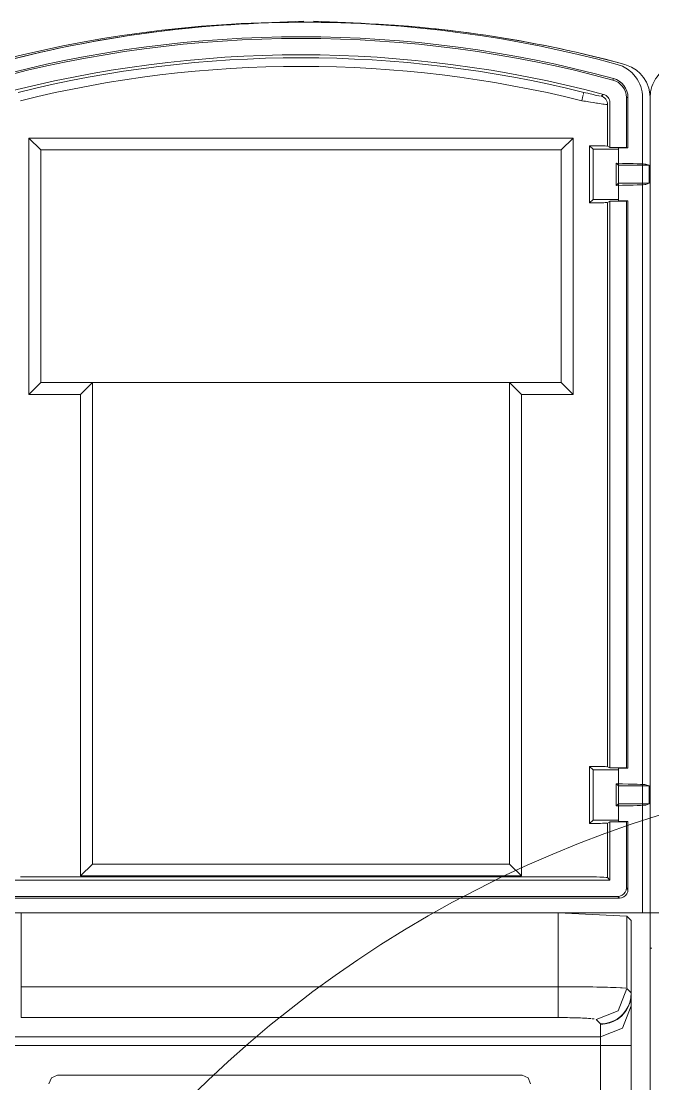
# Model space of a CAD drawing. Header units: millimetres. Extents: x -6000 to 26000, y -6000 to 26000.
# Drawn here: x 103.59 to 108.7, y -4536.34 to -4527.75 of the extents above; entities that cross this region are included whole.
import ezdxf

# ---------------------------------------------------------------- set-up
doc = ezdxf.new("R2010")
doc.units = ezdxf.units.MM
doc.header["$MEASUREMENT"] = 0
doc.layers.add('Чертеж и Рисунок_Ном._пера__7', color=7, linetype='Continuous', lineweight=15)

msp = doc.modelspace()

# ---------------------------------------------------------------- linework, layer by layer
at = {"layer": 'Чертеж и Рисунок_Ном._пера__7', "color": 7, "linetype": 'Continuous', "lineweight": 15}
for p, q in [((105.4905, -4527.7641), (105.8735, -4527.7473)), ((105.8735, -4527.7473), (105.8735, -4527.7549)), ((105.957, -4527.7473), (106.34, -4527.7641)), ((105.957, -4527.7549), (105.957, -4527.7473)), ((108.3798, -4528.2103), (108.3763, -4528.2232)), ((108.4844, -4528.3647), (108.4844, -4528.7677)), ((108.4844, -4528.3647), (108.4978, -4528.3647)), ((108.4978, -4528.3647), (108.4978, -4528.7704)), ((108.616, -4534.9602), (108.616, -4528.3644)), ((108.6764, -4528.3644), (108.6764, -4534.9602)), ((108.6764, -4528.3644), (108.6764, -4534.9602)), ((108.6764, -4534.9184), (108.6764, -4528.3647)), ((108.3325, -4528.7581), (108.3325, -4528.4211)), ((108.3517, -4528.7677), (108.3517, -4528.4063)), ((103.6555, -4528.6921), (108.0543, -4528.6921)), ((103.6555, -4528.6921), (103.7518, -4528.7884)), ((103.6555, -4530.768), (103.6555, -4528.6921)), ((107.9579, -4528.7884), (108.0543, -4528.6921)), ((108.0543, -4528.6921), (108.0543, -4530.768)), ((107.9579, -4528.7884), (103.7518, -4528.7884)), ((103.7518, -4528.7884), (103.7518, -4530.6716)), ((107.9579, -4530.6716), (107.9579, -4528.7884)), ((108.1877, -4529.2169), (108.1877, -4528.7548)), ((108.1877, -4528.7548), (108.2155, -4528.7826)), ((108.2155, -4528.7826), (108.4213, -4528.7826)), ((108.2155, -4529.189), (108.2155, -4528.7826)), ((108.3517, -4528.7677), (108.3325, -4528.7581)), ((108.4844, -4528.7677), (108.3517, -4528.7677)), ((108.4213, -4528.7704), (108.4213, -4528.7826)), ((108.4978, -4528.7704), (108.4213, -4528.7704)), ((108.4213, -4528.7826), (108.4213, -4529.189)), ((108.4978, -4528.7704), (108.4844, -4528.7677)), ((108.4033, -4528.8964), (108.4033, -4529.0752)), ((108.4033, -4528.8964), (108.42, -4528.9131)), ((108.6691, -4528.9131), (108.42, -4528.9131)), ((108.42, -4529.0585), (108.42, -4528.9131)), ((108.6691, -4528.9131), (108.6413, -4528.9039)), ((108.6691, -4528.9131), (108.6691, -4529.0585)), ((108.42, -4529.0585), (108.4033, -4529.0752)), ((108.42, -4529.0585), (108.6691, -4529.0585)), ((108.6413, -4529.0678), (108.6691, -4529.0585)), ((108.1877, -4529.2169), (108.2155, -4529.189)), ((108.2155, -4529.189), (108.4213, -4529.189)), ((108.3517, -4529.2039), (108.3325, -4529.2135)), ((108.3325, -4533.7796), (108.3325, -4529.2135)), ((108.4844, -4529.2039), (108.3517, -4529.2039)), ((108.3517, -4533.7892), (108.3517, -4529.2039)), ((108.4213, -4529.2013), (108.4213, -4529.189)), ((108.4978, -4529.2013), (108.4213, -4529.2013)), ((108.4978, -4529.2013), (108.4844, -4529.2039)), ((108.4844, -4533.7892), (108.4844, -4529.2039)), ((108.4978, -4529.2013), (108.4978, -4533.7919)), ((103.6555, -4530.768), (103.7518, -4530.6716)), ((103.7518, -4530.6716), (104.1691, -4530.6716)), ((104.0728, -4530.768), (104.1691, -4530.6716)), ((104.1691, -4530.6716), (104.1691, -4534.5664)), ((104.1691, -4530.6716), (107.5406, -4530.6716)), ((107.5406, -4530.6716), (107.9579, -4530.6716)), ((107.5406, -4530.6716), (107.637, -4530.768)), ((107.5406, -4534.5664), (107.5406, -4530.6716)), ((107.9579, -4530.6716), (108.0543, -4530.768)), ((104.0728, -4530.768), (103.6555, -4530.768)), ((104.0728, -4534.6628), (104.0728, -4530.768)), ((108.0543, -4530.768), (107.637, -4530.768)), ((107.637, -4530.768), (107.637, -4534.6628)), ((108.1877, -4533.7763), (108.2155, -4533.8041)), ((108.1877, -4534.2384), (108.1877, -4533.7763)), ((108.3517, -4533.7892), (108.3325, -4533.7796)), ((108.2155, -4534.2105), (108.2155, -4533.8041)), ((108.2155, -4533.8041), (108.4213, -4533.8041)), ((108.4844, -4533.7892), (108.3517, -4533.7892)), ((108.4213, -4533.7919), (108.4213, -4533.8041)), ((108.4978, -4533.7919), (108.4213, -4533.7919)), ((108.4213, -4534.2105), (108.4213, -4533.8041)), ((108.4978, -4533.7919), (108.4844, -4533.7892)), ((108.4033, -4533.9179), (108.4033, -4534.0967)), ((108.4033, -4533.9179), (108.42, -4533.9346)), ((108.42, -4533.9346), (108.42, -4534.08)), ((108.6691, -4533.9346), (108.42, -4533.9346)), ((108.6691, -4533.9346), (108.6413, -4533.9254)), ((108.6691, -4533.9346), (108.6691, -4534.08)), ((108.4033, -4534.0967), (108.42, -4534.08)), ((108.42, -4534.08), (108.6691, -4534.08)), ((108.6413, -4534.0893), (108.6691, -4534.08)), ((108.1877, -4534.2384), (108.2155, -4534.2105)), ((108.2155, -4534.2105), (108.4213, -4534.2105)), ((108.4213, -4534.2228), (108.4213, -4534.2105)), ((108.3517, -4534.2255), (108.3325, -4534.235)), ((108.3325, -4534.6767), (108.3325, -4534.235)), ((108.4844, -4534.2255), (108.3517, -4534.2255)), ((108.3517, -4534.6959), (108.3517, -4534.2255)), ((108.4978, -4534.2228), (108.4213, -4534.2228)), ((108.4978, -4534.2228), (108.4844, -4534.2255)), ((108.4844, -4534.7593), (108.4844, -4534.2255)), ((108.4978, -4534.2228), (108.4978, -4534.7726)), ((104.0728, -4534.6628), (104.1691, -4534.5664)), ((104.1691, -4534.5664), (107.5406, -4534.5664)), ((107.5406, -4534.5664), (107.637, -4534.6628)), ((103.358, -4534.6959), (108.3517, -4534.6959)), ((108.124, -4534.6696), (103.5858, -4534.6696)), ((107.637, -4534.6628), (104.0728, -4534.6628)), ((108.3325, -4534.6767), (108.3517, -4534.6959)), ((108.4978, -4534.7726), (108.4844, -4534.7593)), ((108.4285, -4534.8419), (103.2813, -4534.8419)), ((103.2947, -4534.8285), (108.4151, -4534.8285)), ((108.4285, -4534.8419), (108.4151, -4534.8285)), ((103.0938, -4534.9602), (108.616, -4534.9602)), ((103.7448, -4534.9602), (103.1892, -4534.9602)), ((107.9339, -4534.9602), (103.593, -4534.9602)), ((103.593, -4534.9602), (103.593, -4535.5591)), ((107.965, -4534.9602), (103.7448, -4534.9602)), ((103.7448, -4534.9602), (103.7477, -4534.9602)), ((103.7477, -4534.9602), (107.7792, -4534.9602)), ((107.9339, -4535.5591), (107.9339, -4534.9602)), ((107.965, -4534.9602), (108.1261, -4534.9602)), ((108.1261, -4534.9602), (108.6384, -4534.9602)), ((108.5246, -4535.0229), (108.4895, -4534.9878)), ((108.4895, -4535.5743), (108.4895, -4534.9878)), ((108.6384, -4534.9602), (108.6764, -4534.9602)), ((108.6764, -4534.9602), (108.6413, -4534.9602)), ((108.6764, -4534.9602), (114.1986, -4534.9602)), ((108.6764, -4534.9602), (108.6764, -4551.6584)), ((108.5246, -4535.0229), (108.5246, -4535.6093)), ((108.6764, -4535.2473), (108.6903, -4535.2473)), ((103.593, -4535.5591), (103.593, -4535.8091)), ((107.9339, -4535.5591), (103.593, -4535.5591)), ((107.9339, -4535.8091), (107.9339, -4535.5591)), ((108.5246, -4535.6093), (108.4895, -4535.5743)), ((108.5246, -4535.613), (108.5246, -4535.6093)), ((108.5246, -4535.613), (108.5246, -4535.7152)), ((108.5246, -4536.0347), (108.5246, -4535.7152)), ((107.9339, -4535.8091), (103.593, -4535.8091)), ((108.2745, -4535.8594), (108.2395, -4535.8243)), ((108.2742, -4535.8594), (108.2742, -4535.8638)), ((108.2742, -4535.8594), (108.2745, -4535.8594)), ((108.2742, -4535.8638), (108.2742, -4535.9653)), ((103.2527, -4535.9653), (108.2742, -4535.9653)), ((108.2742, -4536.0347), (108.2742, -4535.9653)), ((108.2742, -4536.0347), (103.2527, -4536.0347)), ((108.2742, -4536.0347), (108.5246, -4536.0347)), ((108.2742, -4536.0347), (108.2742, -4536.4715)), ((108.5246, -4536.0347), (108.5246, -4536.4846)), ((107.6413, -4536.2748), (103.8856, -4536.2748))]:
    msp.add_line(p, q, dxfattribs=at)
at = {"layer": 'Чертеж и Рисунок_Ном._пера__7', "color": 7, "linetype": 'Continuous', "lineweight": 15, "flags": 128}
for points in [[(108.4111, -4528.0963), (108.4538, -4528.1118), (108.4933, -4528.1339), (108.5287, -4528.1622), (108.559, -4528.1958), (108.5729, -4528.2157), (108.5835, -4528.2338), (108.5939, -4528.2558), (108.6014, -4528.2755), (108.6078, -4528.2973), (108.6124, -4528.3195), (108.6152, -4528.3435), (108.616, -4528.3644)], [(108.4715, -4528.0963), (108.5263, -4528.1177), (108.5678, -4528.144), (108.5959, -4528.1688), (108.6234, -4528.2012), (108.6476, -4528.2413), (108.6661, -4528.2894), (108.6748, -4528.3345), (108.6764, -4528.3644)], [(108.8813, -4528.0963), (108.8597, -4528.1032), (108.8387, -4528.1117), (108.8184, -4528.122), (108.7991, -4528.1339), (108.7821, -4528.1463), (108.7638, -4528.1621), (108.7479, -4528.1783), (108.7333, -4528.1958), (108.7212, -4528.213), (108.7089, -4528.2338), (108.6985, -4528.2558), (108.691, -4528.2755), (108.68, -4528.3193), (108.6764, -4528.3644)], [(108.1368, -4528.3387), (108.1339, -4528.3503), (108.1301, -4528.3659), (108.127, -4528.3782), (108.124, -4528.3902)], [(108.1408, -4528.3228), (108.1378, -4528.3346)], [(108.1408, -4528.3228), (108.1539, -4528.326), (108.1718, -4528.3304), (108.182, -4528.3329), (108.1927, -4528.3355), (108.2048, -4528.3384), (108.2152, -4528.3408), (108.2315, -4528.3446), (108.2462, -4528.3479), (108.262, -4528.3513), (108.2722, -4528.3532)], [(108.3001, -4528.3391), (108.2905, -4528.3465), (108.2808, -4528.3539)], [(108.3325, -4528.4211), (108.3317, -4528.4103), (108.329, -4528.3993), (108.3245, -4528.3886), (108.3181, -4528.3787), (108.3101, -4528.37), (108.301, -4528.3629), (108.291, -4528.3575), (108.2808, -4528.3539)], [(108.3001, -4528.3391), (108.3108, -4528.3429), (108.3207, -4528.3484), (108.3297, -4528.3555), (108.3373, -4528.3639), (108.3435, -4528.3735), (108.348, -4528.3839), (108.3508, -4528.395), (108.3517, -4528.4063)], [(108.124, -4528.3902), (108.1398, -4528.3928), (108.1541, -4528.3952), (108.1669, -4528.3973), (108.1782, -4528.3991), (108.1955, -4528.4019), (108.2166, -4528.4053), (108.2301, -4528.4074), (108.2419, -4528.4093), (108.2521, -4528.4108), (108.268, -4528.4133), (108.2808, -4528.4152), (108.2931, -4528.4169), (108.3043, -4528.4185), (108.3198, -4528.4204), (108.3315, -4528.4212)], [(108.1877, -4528.7548), (108.2173, -4528.755), (108.2447, -4528.7553), (108.2614, -4528.7555), (108.2767, -4528.7558), (108.2904, -4528.756), (108.3024, -4528.7563), (108.3125, -4528.7567), (108.3267, -4528.7574)], [(108.1877, -4529.2169), (108.2173, -4529.2167), (108.2447, -4529.2164), (108.2614, -4529.2162), (108.2767, -4529.2159), (108.2904, -4529.2156), (108.3024, -4529.2153), (108.3125, -4529.215), (108.3267, -4529.2143)], [(108.1877, -4533.7763), (108.2173, -4533.7765), (108.2447, -4533.7768), (108.2614, -4533.777), (108.2767, -4533.7773), (108.2904, -4533.7775), (108.3024, -4533.7779), (108.3125, -4533.7782), (108.3267, -4533.7789)], [(108.1877, -4534.2384), (108.2173, -4534.2382), (108.2447, -4534.2379), (108.2614, -4534.2377), (108.2767, -4534.2374), (108.2904, -4534.2371), (108.3024, -4534.2368), (108.3125, -4534.2365), (108.3267, -4534.2358)], [(108.3325, -4534.6767), (108.3206, -4534.6745), (108.3022, -4534.6731), (108.2902, -4534.6725), (108.269, -4534.6717), (108.2443, -4534.671), (108.2168, -4534.6704), (108.1871, -4534.67), (108.1559, -4534.6697), (108.124, -4534.6696)], [(108.4844, -4534.7593), (108.482, -4534.7772), (108.4751, -4534.7939), (108.4641, -4534.8083), (108.4498, -4534.8193), (108.4331, -4534.8262), (108.4151, -4534.8285)], [(108.4285, -4534.8419), (108.4465, -4534.8396), (108.4632, -4534.8327), (108.4775, -4534.8217), (108.4885, -4534.8073), (108.4954, -4534.7906), (108.4978, -4534.7726)], [(108.4895, -4534.9878), (107.9339, -4534.9602)], [(108.4895, -4534.9878), (107.9339, -4534.9602)], [(108.4895, -4534.9878), (107.9339, -4534.9602)], [(108.4895, -4534.9878), (107.9339, -4534.9602)], [(108.4895, -4534.9878), (107.9339, -4534.9602)], [(108.4895, -4534.9878), (107.9339, -4534.9602)], [(108.4895, -4534.9878), (107.9339, -4534.9602)], [(108.4895, -4534.9878), (107.9339, -4534.9602)], [(108.4895, -4534.9878), (107.9339, -4534.9602)], [(108.4895, -4534.9878), (107.9339, -4534.9602)], [(108.4895, -4534.9878), (107.9339, -4534.9602)], [(108.4895, -4534.9878), (107.9339, -4534.9602)], [(108.4895, -4534.9878), (107.9339, -4534.9602)], [(108.4895, -4534.9878), (107.9339, -4534.9602)], [(108.4895, -4534.9878), (107.9339, -4534.9602)], [(108.4895, -4534.9878), (107.9339, -4534.9602)], [(108.4895, -4534.9878), (107.9339, -4534.9602)], [(108.4895, -4534.9878), (107.9339, -4534.9602)], [(108.4895, -4534.9878), (107.9339, -4534.9602)], [(108.4895, -4534.9878), (107.9339, -4534.9602)], [(108.4895, -4534.9878), (107.9339, -4534.9602)], [(108.0117, -4535.5592), (107.9339, -4535.5591)], [(108.0817, -4535.5597), (108.0117, -4535.5592)], [(108.1159, -4535.56), (108.0817, -4535.5597)], [(108.2741, -4535.5624), (108.2447, -4535.5618), (108.2141, -4535.5613), (108.1823, -4535.5608), (108.1159, -4535.56)], [(108.2395, -4535.8243), (108.4192, -4535.754), (108.4895, -4535.5743)], [(108.3021, -4535.5631), (108.2741, -4535.5624)], [(108.3282, -4535.5638), (108.3021, -4535.5631)], [(108.3575, -4535.5647), (108.3328, -4535.5639)], [(108.4013, -4535.5664), (108.3803, -4535.5656), (108.3575, -4535.5647)], [(108.4367, -4535.5683), (108.4013, -4535.5664)], [(108.4513, -4535.5692), (108.4367, -4535.5683)], [(108.4811, -4535.5722), (108.4513, -4535.5692)], [(108.5121, -4535.6875), (108.5213, -4535.6497)], [(108.5246, -4535.613), (108.5211, -4535.6545), (108.5144, -4535.6839)], [(108.5213, -4535.6497), (108.5246, -4535.6093)], [(108.2742, -4535.9653), (108.4544, -4535.8952), (108.5246, -4535.7152)], [(108.4757, -4535.7618), (108.4622, -4535.7786), (108.4473, -4535.7942), (108.4312, -4535.8083)], [(108.4552, -4535.7823), (108.4693, -4535.7662), (108.484, -4535.746)], [(108.4833, -4535.7509), (108.4757, -4535.7618)], [(108.4944, -4535.7325), (108.4833, -4535.7509)], [(108.484, -4535.746), (108.4991, -4535.7194)], [(108.5053, -4535.7096), (108.4944, -4535.7325)], [(108.4991, -4535.7194), (108.5121, -4535.6875)], [(108.5144, -4535.6839), (108.5053, -4535.7096)], [(108.0263, -4535.8099), (108.0076, -4535.8096), (107.9885, -4535.8094), (107.9692, -4535.8092), (107.9502, -4535.8091), (107.9339, -4535.8091)], [(108.0628, -4535.8106), (108.0448, -4535.8102), (108.0263, -4535.8099)], [(108.1134, -4535.8122), (108.0972, -4535.8116), (108.0803, -4535.8111), (108.0628, -4535.8106)], [(108.1312, -4535.8129), (108.1134, -4535.8122)], [(108.1659, -4535.8147), (108.1515, -4535.8139), (108.1312, -4535.8129)], [(108.1783, -4535.8155), (108.1659, -4535.8147)], [(108.1897, -4535.8164), (108.1783, -4535.8155)], [(108.2, -4535.8172), (108.1897, -4535.8164)], [(108.2239, -4535.82), (108.209, -4535.8181)], [(108.2745, -4535.8594), (108.316, -4535.8559), (108.3454, -4535.8492)], [(108.4312, -4535.8083), (108.4109, -4535.8231), (108.3843, -4535.8382), (108.3523, -4535.8513), (108.3144, -4535.8605)], [(108.3454, -4535.8492), (108.3709, -4535.8401)], [(108.3709, -4535.8401), (108.3937, -4535.8292)], [(108.3937, -4535.8292), (108.4122, -4535.8182)], [(108.4122, -4535.8182), (108.423, -4535.8106)], [(108.423, -4535.8106), (108.4397, -4535.7972)], [(108.4397, -4535.7972), (108.4552, -4535.7823)], [(108.3144, -4535.8605), (108.2742, -4535.8638)], [(103.8856, -4536.2748), (103.8364, -4536.2951)], [(107.6905, -4536.2951), (107.6413, -4536.2748)], [(103.8364, -4536.2951), (103.816, -4536.3443)], [(107.7108, -4536.3443), (107.6905, -4536.2951)]]:
    msp.add_lwpolyline(points, dxfattribs=at)
at = {"layer": 'Чертеж и Рисунок_Ном._пера__7', "color": 7, "linetype": 'Continuous', "lineweight": 15}
for centre in [(111.4978, -4543.028), (117.0805, -4543.028)]:
    msp.add_circle(centre, 9.2708, dxfattribs=at)
for centre, radius, start, end in [((105.8549, -4537.4918), 9.737, 74.77978, 105.22022), ((105.9152, -4537.4918), 9.737, 90, 105.22022), ((105.9152, -4537.4918), 9.737, 92.5, 105.21846), ((105.9152, -4537.4918), 9.737, 74.77978, 90), ((105.9152, -4537.4918), 9.737, 74.78154, 87.5), ((105.8549, -4537.4918), 9.6188, 74.78154, 105.21846), ((105.8549, -4537.4918), 9.6054, 74.78154, 105.21846), ((105.8549, -4537.5196), 9.5005, 75.08546, 104.91454), ((105.8549, -4537.5196), 9.4766, 76.04186, 103.95814), ((105.8549, -4537.5196), 9.4071, 76.04185, 103.95815), ((108.3378, -4528.3647), 0.1466, 0, 74.78154), ((108.3378, -4528.3647), 0.16, 0, 74.78154)]:
    msp.add_arc(centre, radius, start, end, dxfattribs=at)
for centre, start_param, end_param in [((108.0857, -4528.9044), 0.05236, 0.963226), ((108.0857, -4529.0672), 5.319959, 6.230825), ((108.0857, -4533.9259), 0.05236, 0.963226), ((108.0857, -4534.0888), 5.319959, 6.230825)]:
    msp.add_ellipse(centre, major_axis=(0.5564, 0), ratio=0.017455, start_param=start_param, end_param=end_param, dxfattribs=at)

doc.saveas('drawing.dxf')
